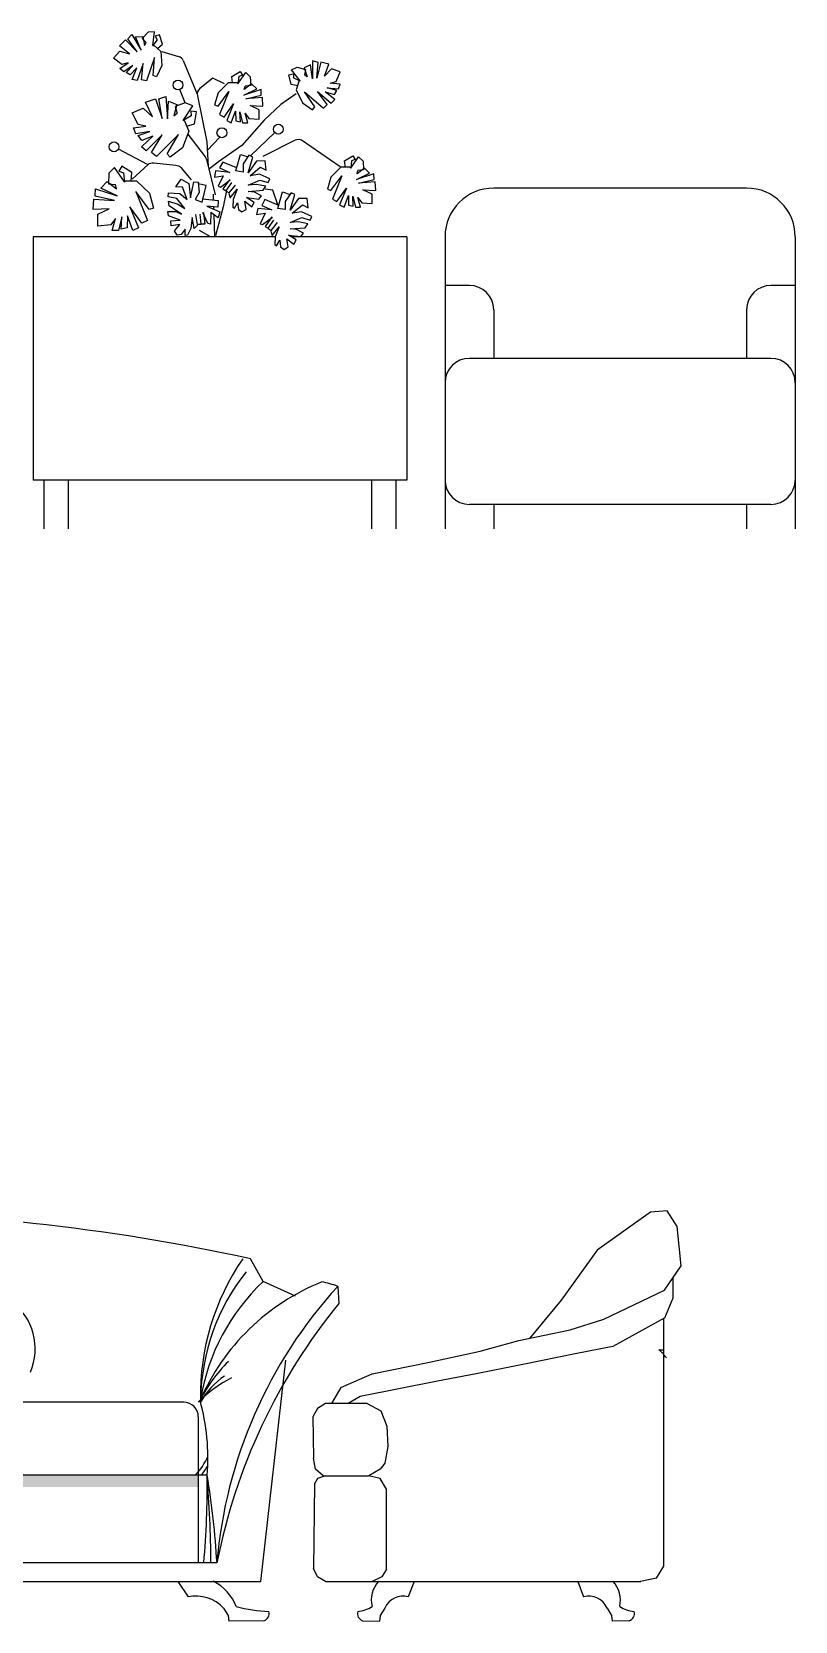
# Model space of a CAD drawing. Header units: inches. Extents: x 11.4 to 53.9, y 10.8 to 35.6.
# Drawn here: x 46.774 to 48.343, y 29.623 to 32.89 of the extents above; entities that cross this region are included whole.
import ezdxf

# ---------------------------------------------------------------- set-up
doc = ezdxf.new("R2010")
doc.units = ezdxf.units.IN
doc.header["$MEASUREMENT"] = 0
for name, color, linetype in [('02', 2, 'Continuous'), ('1', 1, 'Continuous'), ('8', 8, 'Continuous')]:
    doc.layers.add(name, color=color, linetype=linetype)

msp = doc.modelspace()

# ---------------------------------------------------------------- hatches: boundary and pattern name
at = {"layer": '8'}
h = msp.add_hatch(dxfattribs=at)
h.set_pattern_fill('AR-SAND', color=256, scale=0.01, style=0)
h.set_pattern_definition([(37.5, (-22.967166, 28.796156), (-0.0006299336, 0.0192682377), [0, -0.0152, 0, -0.017, 0, -0.01625]), (7.5, (-22.967166, 28.796156), (0.017697767, 0.028221461), [0, -0.0082, 0, -0.0137, 0, -0.00525]), (327.5, (-22.979466, 28.796156), (0.0311414186, 5.65905e-05), [0, -0.005, 0, -0.018, 0, -0.0235]), (317.5, (-22.979466, 28.796156), (0.030061266, 0.008776756), [0, -0.0025, 0, -0.0118, 0, -0.0135])])
h.paths.add_polyline_path([(46.5861, 29.9287, 0.414214), (46.6161, 29.8987), (47.1161, 29.8987), (47.1161, 29.9227), (46.6161, 29.9227, -0.414214), (46.5861, 29.9527, -0.414214), (46.5561, 29.9227), (46.0762, 29.9227, -0.414214), (46.0462, 29.9527, -0.414214), (46.0162, 29.9227), (45.5162, 29.9227), (45.5162, 29.8987), (46.0162, 29.8987, 0.414214), (46.0462, 29.9287, 0.414214), (46.0762, 29.8987), (46.5561, 29.8987, 0.414214)])

# ---------------------------------------------------------------- linework, layer by layer
at = {"layer": '02'}
for p, q in [((48.2435, 32.5683), (47.7235, 32.5683)), ((47.2741, 32.4683), (46.7766, 32.4683)), ((46.7766, 32.4683), (46.7766, 31.9683)), ((47.5446, 32.4683), (47.3072, 32.4683)), ((47.5446, 32.4683), (47.5446, 31.9683)), ((47.6235, 32.4683), (47.6235, 31.8683)), ((48.3435, 32.4683), (48.3435, 31.8683)), ((47.6735, 32.3683), (47.6235, 32.3683)), ((48.3435, 32.3683), (48.2935, 32.3683)), ((47.7235, 32.3183), (47.7235, 32.2183)), ((48.2435, 32.3183), (48.2435, 32.2183)), ((48.2935, 32.2183), (47.6735, 32.2183)), ((47.5446, 31.9683), (46.7766, 31.9683)), ((46.7987, 31.9683), (46.7987, 31.8683)), ((46.8487, 31.9683), (46.8487, 31.8683)), ((47.4725, 31.9683), (47.4725, 31.8683)), ((47.5225, 31.9683), (47.5225, 31.8683)), ((48.2935, 31.9183), (47.6735, 31.9183)), ((47.7235, 31.9183), (47.7235, 31.8683)), ((48.2435, 31.9183), (48.2435, 31.8683)), ((48.0459, 30.4635), (47.9359, 30.3853)), ((48.0805, 30.4659), (48.0459, 30.4635)), ((48.1009, 30.4341), (48.0805, 30.4659)), ((48.109, 30.3535), (48.1009, 30.4341)), ((47.9359, 30.3853), (47.8625, 30.2826)), ((47.2492, 30.3207), (47.2237, 30.3676)), ((48.0748, 30.3033), (48.109, 30.3535)), ((47.3158, 30.2906), (47.2492, 30.3207)), ((48.0927, 30.2875), (48.0927, 30.3296)), ((47.4029, 30.3109), (47.4052, 30.2757)), ((47.9501, 30.2435), (48.0748, 30.3033)), ((48.0757, 30.2466), (48.0927, 30.2875)), ((47.8625, 30.2826), (47.7971, 30.2041)), ((47.7749, 30.1995), (47.8809, 30.2215)), ((47.8809, 30.2215), (47.9501, 30.2435)), ((48.0757, 30.2466), (47.9685, 30.1872)), ((47.6955, 30.1775), (47.7749, 30.1995)), ((47.9685, 30.1872), (47.891, 30.1726)), ((47.9685, 30.1872), (47.9685, 30.1872)), ((47.2951, 30.1594), (47.2439, 29.7047)), ((47.4734, 30.131), (47.5916, 30.1555)), ((47.5916, 30.1555), (47.6955, 30.1775)), ((47.891, 30.1726), (47.7831, 30.1506)), ((47.4089, 30.1029), (47.4734, 30.131)), ((47.6873, 30.131), (47.6079, 30.1164)), ((47.7831, 30.1506), (47.6873, 30.131)), ((47.4089, 30.1029), (47.3899, 30.0699)), ((47.6079, 30.1164), (47.449, 30.0846)), ((47.0861, 30.0727), (46.6161, 30.0727)), ((47.3614, 30.0601), (47.3518, 30.0429)), ((47.3777, 30.0699), (47.3614, 30.0601)), ((47.4632, 30.0699), (47.3777, 30.0699)), ((47.449, 30.0846), (47.4245, 30.0699)), ((47.4632, 30.0699), (47.4917, 30.0552)), ((47.1161, 30.0427), (47.1161, 29.7427)), ((47.3518, 30.0429), (47.3531, 29.9581)), ((47.4917, 30.0552), (47.504, 30.0235)), ((47.504, 30.0235), (47.506, 29.9819)), ((47.3573, 29.9355), (47.3531, 29.9581)), ((47.506, 29.9819), (47.4999, 29.9477)), ((47.3727, 29.9216), (47.3573, 29.9355)), ((47.4897, 29.9355), (47.4666, 29.9216)), ((47.4999, 29.9477), (47.4897, 29.9355)), ((47.1342, 29.9227), (46.6161, 29.9227)), ((47.3553, 29.9049), (47.3532, 29.7309)), ((47.3614, 29.9159), (47.3553, 29.9049)), ((47.3779, 29.9216), (47.3614, 29.9159)), ((47.3727, 29.9216), (47.466, 29.9216)), ((47.4897, 29.9159), (47.466, 29.9216)), ((47.5031, 29.8944), (47.4897, 29.9159)), ((47.5031, 29.7296), (47.5031, 29.8944)), ((47.1545, 29.7427), (45.4779, 29.7427)), ((47.3614, 29.7139), (47.3532, 29.7309)), ((47.5031, 29.7296), (47.4938, 29.7139)), ((45.3928, 29.7047), (47.2439, 29.7047)), ((47.0743, 29.7047), (47.0952, 29.6727)), ((47.3777, 29.7041), (47.3614, 29.7139)), ((47.4938, 29.7139), (47.4737, 29.7042)), ((47.5598, 29.7047), (47.5478, 29.6727)), ((47.8962, 29.7047), (47.9081, 29.6727)), ((48.0581, 29.7114), (48.0255, 29.7041)), ((47.1682, 29.6497), (47.1772, 29.6347)), ((47.1772, 29.6347), (47.179, 29.6227)), ((47.4903, 29.6347), (47.4885, 29.6227)), ((47.4993, 29.6497), (47.4903, 29.6347)), ((47.9566, 29.6497), (47.9656, 29.6347)), ((47.9656, 29.6347), (47.9674, 29.6227)), ((47.2512, 29.6237), (47.179, 29.6227)), ((47.4538, 29.6237), (47.4538, 29.6232)), ((47.4538, 29.6237), (47.4885, 29.6227)), ((48.0021, 29.6237), (47.9674, 29.6227)), ((48.0011, 29.6237), (48.0011, 29.6232))]:
    msp.add_line(p, q, dxfattribs=at)
for points in [[(48.0581, 29.7114), (48.0731, 29.7362), (48.0731, 30.2452)], [(47.3774, 29.7042), (48.0261, 29.7042)]]:
    msp.add_lwpolyline(points, dxfattribs=at)
for centre, radius, start, end in [((47.7235, 32.4683), 0.1, 90, 180), ((48.2435, 32.4683), 0.1, 0, 90), ((47.6735, 32.3183), 0.05, 0, 90), ((48.2935, 32.3183), 0.05, 90, 180), ((47.6735, 32.1683), 0.05, 90, 180), ((48.2935, 32.1683), 0.05, 0, 90), ((47.6735, 31.9683), 0.05, 180, 270), ((48.2935, 31.9683), 0.05, 270, 0), ((46.3236, 26.244), 4.2207, 77.6875, 102.2959), ((47.6168, 30.0869), 0.4964, 145.5251, 180.9473), ((47.5418, 29.8933), 0.4601, 111.9294, 156.5661), ((47.5542, 30.0721), 0.4334, 141.6724, 178.9608), ((47.5449, 30.0086), 0.43, 133.4504, 170.4371), ((47.3379, 30.1411), 0.1819, 69.0614, 79.8457), ((48.11, 29.6634), 0.9588, 137.5199, 175.2537), ((48.3327, 29.514), 1.2002, 140.6048, 169.0127), ((47.4002, 29.9335), 0.3149, 134.8438, 153.7521), ((48.0241, 30.1284), 0.065, 33.0294, 52.8322), ((48.0621, 30.0994), 0.0808, 82.4783, 89.1051), ((47.2995, 29.8943), 0.2559, 116.7868, 135.7897), ((47.2531, 30.0007), 0.1508, 123.3419, 151.4863), ((47.0861, 30.0427), 0.03, 0, 90), ((46.7013, 29.959), 0.4345, 355.2087, 15.6549), ((47.0154, 30.0133), 0.131, 316.237, 336.7546), ((47.0549, 29.9825), 0.0898, 318.3149, 333.6648), ((45.4912, 29.8957), 1.6432, 354.6576, 0.9416), ((44.5461, 29.7187), 2.5961, 0.5298, 4.5069), ((45.3552, 29.6313), 1.8028, 3.5431, 9.3025), ((47.1052, 29.6191), 0.0952, 20.688, 64.1054), ((47.5289, 29.6657), 0.0571, 136.8026, 193.1076), ((47.927, 29.6657), 0.0571, 346.8924, 43.1974), ((47.1106, 29.5944), 0.0799, 43.8791, 101.1449), ((47.5373, 29.6323), 0.0418, 75.3798, 155.3633), ((47.9187, 29.6323), 0.0418, 24.6367, 104.6202), ((47.2722, 29.946), 0.3035, 255.1015, 267.9137), ((47.2463, 29.6384), 0.0155, 288.2465, 16.2364), ((47.4587, 29.6384), 0.0155, 163.7636, 251.7535), ((47.4383, 29.7075), 0.065, 274.8532, 302.5984), ((48.0176, 29.7075), 0.065, 237.4016, 265.1468), ((47.9973, 29.6384), 0.0155, 288.2465, 16.2364)]:
    msp.add_arc(centre, radius, start, end, dxfattribs=at)
at = {"layer": '1'}
for p, q in [((47.0408, 32.8492), (47.0757, 32.839)), ((47.0853, 32.8303), (47.1135, 32.7614)), ((47.0892, 32.7437), (47.0782, 32.7707)), ((47.1457, 32.7945), (47.1193, 32.7729)), ((47.1701, 32.7824), (47.1457, 32.7945)), ((47.1141, 32.7583), (47.1336, 32.6637)), ((47.1594, 32.6722), (47.1353, 32.6462)), ((47.2242, 32.6355), (47.2733, 32.6825)), ((47.0119, 32.6168), (46.9518, 32.6485)), ((47.1336, 32.6637), (47.1366, 32.612)), ((47.3156, 32.6666), (47.2491, 32.6333)), ((47.408, 32.6121), (47.3286, 32.6668)), ((47.1734, 32.5601), (47.1674, 32.5301)), ((47.2695, 32.5641), (47.2535, 32.5661)), ((47.2795, 32.5341), (47.2695, 32.5641)), ((47.1674, 32.5301), (47.1513, 32.4701))]:
    msp.add_line(p, q, dxfattribs=at)
for points in [[(47.0228, 32.8616), (47.0253, 32.8616), (47.0392, 32.8494), (47.0414, 32.8202), (47.0304, 32.7972), (47.0234, 32.8001), (47.0263, 32.8371), (47.0096, 32.7886), (46.9994, 32.7911), (47.0024, 32.8244), (46.9904, 32.7893), (46.9803, 32.7918), (46.9895, 32.8158), (46.9762, 32.8012), (46.9676, 32.8061), (46.9818, 32.8204), (46.9627, 32.8072), (46.9548, 32.8141), (46.972, 32.8258), (46.9591, 32.8226), (46.942, 32.8354), (46.9547, 32.85), (46.9748, 32.8442), (46.954, 32.8608), (46.9663, 32.873), (46.9905, 32.8487), (46.9713, 32.8751), (46.9796, 32.8839), (46.9985, 32.8518), (46.987, 32.879), (47.0018, 32.88), (47.0056, 32.8611), (47.0088, 32.8675)], [(47.032, 32.8552), (47.0422, 32.8644), (47.0364, 32.8835), (47.0274, 32.8806), (47.0313, 32.8734), (47.0227, 32.8611), (47.0263, 32.8896), (47.0132, 32.8887), (47.0009, 32.8759), (47.0088, 32.8675)], [(47.1867, 32.7841), (47.1851, 32.7978), (47.202, 32.8083), (47.2069, 32.8002), (47.1992, 32.7974), (47.1976, 32.7825), (47.2137, 32.8062), (47.2229, 32.797), (47.2238, 32.7793), (47.2123, 32.7781)], [(47.3204, 32.7787), (47.3069, 32.7815), (47.3023, 32.8009), (47.3115, 32.8029), (47.3117, 32.7948), (47.3254, 32.7885), (47.3079, 32.8113), (47.3196, 32.8171), (47.3367, 32.8123), (47.3342, 32.801)], [(47.3251, 32.7889), (47.3229, 32.7876), (47.3171, 32.7701), (47.33, 32.7437), (47.3511, 32.7295), (47.3557, 32.7356), (47.3344, 32.766), (47.3734, 32.7326), (47.3809, 32.7399), (47.3615, 32.7671), (47.3896, 32.7429), (47.3971, 32.7502), (47.3769, 32.7662), (47.3958, 32.7604), (47.4008, 32.7689), (47.3813, 32.7741), (47.4044, 32.7723), (47.4078, 32.7822), (47.387, 32.7837), (47.3997, 32.7875), (47.408, 32.8072), (47.3897, 32.8133), (47.3753, 32.7982), (47.3848, 32.823), (47.368, 32.8273), (47.3595, 32.7941), (47.3627, 32.8265), (47.3511, 32.83), (47.351, 32.7927), (47.3471, 32.822), (47.3339, 32.8154), (47.3401, 32.7972), (47.3342, 32.801)], [(47.1978, 32.7829), (47.196, 32.7845), (47.1775, 32.7845), (47.1566, 32.764), (47.1497, 32.7394), (47.157, 32.737), (47.1791, 32.7668), (47.1598, 32.7193), (47.169, 32.7144), (47.1887, 32.7414), (47.1747, 32.7072), (47.1839, 32.7023), (47.1928, 32.7265), (47.1932, 32.7068), (47.2028, 32.7048), (47.2016, 32.7249), (47.2073, 32.7023), (47.2177, 32.7023), (47.2125, 32.7225), (47.2201, 32.7116), (47.2415, 32.71), (47.2415, 32.7293), (47.2225, 32.7382), (47.2491, 32.737), (47.2479, 32.7543), (47.2137, 32.7519), (47.2455, 32.7591), (47.2451, 32.7712), (47.2097, 32.7595), (47.2362, 32.7724), (47.2258, 32.7829), (47.2105, 32.7712), (47.2123, 32.7781)], [(47.0852, 32.708), (47.088, 32.7067), (47.0969, 32.6853), (47.0833, 32.6513), (47.0583, 32.6316), (47.052, 32.6388), (47.0757, 32.6786), (47.0302, 32.6335), (47.0201, 32.6418), (47.0418, 32.6776), (47.0091, 32.6448), (46.999, 32.6532), (47.0227, 32.675), (46.9997, 32.666), (46.9927, 32.6762), (47.0165, 32.6845), (46.9878, 32.6801), (46.9828, 32.6922), (47.0085, 32.6958), (46.9923, 32.6994), (46.9802, 32.7233), (47.0025, 32.7326), (47.0218, 32.715), (47.0076, 32.7451), (47.0282, 32.752), (47.0419, 32.7114), (47.0349, 32.7515), (47.049, 32.7569), (47.0526, 32.7104), (47.0547, 32.7473), (47.0718, 32.7402), (47.0657, 32.717), (47.0728, 32.7224)], [(47.092, 32.6958), (47.1086, 32.7005), (47.1125, 32.7251), (47.1009, 32.7268), (47.1013, 32.7166), (47.0849, 32.7076), (47.1046, 32.7376), (47.0894, 32.7438), (47.0686, 32.7362), (47.0728, 32.7224)], [(47.3176, 32.7623), (47.2856, 32.7403), (47.2515, 32.7083), (47.2054, 32.6562), (47.1574, 32.6222), (47.1393, 32.6082)], [(47.1788, 32.5571), (47.1813, 32.5483), (47.1958, 32.5659), (47.1876, 32.5451), (47.187, 32.5294), (47.1907, 32.5269), (47.197, 32.5382), (47.1989, 32.5244), (47.2058, 32.5193), (47.2146, 32.5244), (47.2115, 32.5414), (47.2259, 32.53), (47.231, 32.5388), (47.2152, 32.5489), (47.2404, 32.5458), (47.2461, 32.5527), (47.2316, 32.5602), (47.2184, 32.5615), (47.2492, 32.564), (47.2549, 32.5722), (47.2354, 32.576), (47.2184, 32.5747), (47.2423, 32.5848), (47.2599, 32.5797), (47.263, 32.5873), (47.2416, 32.5967), (47.2228, 32.5936), (47.2435, 32.6112), (47.2555, 32.6049), (47.2536, 32.6244), (47.236, 32.6238), (47.2184, 32.5999), (47.2284, 32.632), (47.2203, 32.6357), (47.2083, 32.6181), (47.2083, 32.6011), (47.1932, 32.6036), (47.2027, 32.6376), (47.2184, 32.6326)], [(46.9777, 32.5831), (46.9797, 32.6002), (46.9586, 32.6133), (46.9526, 32.6032), (46.9621, 32.5997), (46.9641, 32.5811), (46.944, 32.6108), (46.9324, 32.5992), (46.9314, 32.577), (46.9458, 32.5756)], [(47.1951, 32.6099), (47.1662, 32.6219), (47.1599, 32.6099), (47.1807, 32.6005), (47.1517, 32.6036), (47.1492, 32.5911), (47.1675, 32.5936), (47.1568, 32.5722), (47.1618, 32.5703), (47.1819, 32.5854)], [(47.4298, 32.6095), (47.4279, 32.6112), (47.4094, 32.6112), (47.3885, 32.5906), (47.3816, 32.5661), (47.3889, 32.5637), (47.411, 32.5935), (47.3917, 32.5459), (47.4009, 32.5411), (47.4207, 32.5681), (47.4066, 32.5339), (47.4158, 32.529), (47.4247, 32.5532), (47.4251, 32.5334), (47.4347, 32.5314), (47.4335, 32.5516), (47.4392, 32.529), (47.4496, 32.529), (47.4444, 32.5492), (47.452, 32.5383), (47.4734, 32.5367), (47.4734, 32.556), (47.4545, 32.5649), (47.481, 32.5637), (47.4798, 32.581), (47.4456, 32.5786), (47.4774, 32.5858), (47.477, 32.5979), (47.4416, 32.5862), (47.4681, 32.5991), (47.4577, 32.6096), (47.4424, 32.5979), (47.4442, 32.6048)], [(47.4186, 32.6108), (47.417, 32.6245), (47.4339, 32.6349), (47.4388, 32.6269), (47.4311, 32.6241), (47.4295, 32.6092), (47.4456, 32.6329), (47.4549, 32.6237), (47.4557, 32.6059), (47.4442, 32.6048)], [(46.9638, 32.5815), (46.9661, 32.5836), (46.9893, 32.5836), (47.0154, 32.5579), (47.024, 32.5272), (47.0149, 32.5242), (46.9873, 32.5614), (47.0114, 32.502), (46.9998, 32.496), (46.9752, 32.5297), (46.9928, 32.4869), (46.9812, 32.4809), (46.9702, 32.5111), (46.9697, 32.4864), (46.9576, 32.4839), (46.9591, 32.5091), (46.9521, 32.4809), (46.939, 32.4809), (46.9455, 32.506), (46.936, 32.4925), (46.9093, 32.4904), (46.9093, 32.5146), (46.9329, 32.5257), (46.8997, 32.5242), (46.9013, 32.5458), (46.944, 32.5428), (46.9043, 32.5519), (46.9048, 32.567), (46.949, 32.5524), (46.9158, 32.5685), (46.9289, 32.5816), (46.948, 32.567), (46.9458, 32.5756)], [(47.1144, 32.4919), (47.1079, 32.4854), (47.1037, 32.5078), (47.1009, 32.4856), (47.0939, 32.4715), (47.0894, 32.4711), (47.0893, 32.4841), (47.081, 32.4729), (47.0725, 32.4718), (47.0672, 32.4804), (47.0781, 32.4938), (47.06, 32.4908), (47.0598, 32.501), (47.0785, 32.5022), (47.0549, 32.5116), (47.0533, 32.5204), (47.0696, 32.52), (47.0817, 32.5148), (47.0559, 32.5318), (47.0549, 32.5417), (47.0738, 32.5356), (47.0881, 32.5264), (47.072, 32.5467), (47.0541, 32.5507), (47.055, 32.5589), (47.0783, 32.5569), (47.0933, 32.545), (47.0836, 32.5705), (47.0701, 32.5707), (47.0811, 32.5869), (47.0963, 32.5779), (47.1002, 32.5485), (47.1068, 32.5814), (47.1158, 32.5808), (47.1178, 32.5596), (47.1096, 32.5447), (47.1241, 32.5397), (47.1321, 32.574), (47.1159, 32.5771)], [(47.1807, 32.586), (47.1668, 32.5665), (47.1731, 32.5627), (47.1851, 32.5797)], [(47.1731, 32.5621), (47.1794, 32.5583), (47.1926, 32.5747)], [(47.1254, 32.5461), (47.1566, 32.5427), (47.1563, 32.5292), (47.1336, 32.5309), (47.1605, 32.5197), (47.1566, 32.5075), (47.1418, 32.5184), (47.1409, 32.4945), (47.1356, 32.4953), (47.1252, 32.5182)], [(47.1464, 32.5559), (47.1468, 32.5437)], [(47.2816, 32.5329), (47.2527, 32.5448), (47.2464, 32.5329), (47.2671, 32.5234), (47.2382, 32.5266), (47.2357, 32.514), (47.2539, 32.5165), (47.2432, 32.4951), (47.2483, 32.4932), (47.2684, 32.5083)], [(47.2652, 32.48), (47.2677, 32.4712), (47.2822, 32.4888), (47.274, 32.4681), (47.2734, 32.4523), (47.2772, 32.4498), (47.2835, 32.4611), (47.2853, 32.4473), (47.2923, 32.4423), (47.3011, 32.4473), (47.2979, 32.4643), (47.3124, 32.453), (47.3174, 32.4618), (47.3017, 32.4718), (47.3268, 32.4687), (47.3325, 32.4756), (47.318, 32.4832), (47.3048, 32.4844), (47.3356, 32.4869), (47.3413, 32.4951), (47.3218, 32.4989), (47.3048, 32.4976), (47.3287, 32.5077), (47.3463, 32.5027), (47.3495, 32.5102), (47.3281, 32.5197), (47.3092, 32.5165), (47.33, 32.5341), (47.3419, 32.5278), (47.34, 32.5473), (47.3224, 32.5467), (47.3048, 32.5228), (47.3149, 32.5549), (47.3067, 32.5587), (47.2948, 32.5411), (47.2948, 32.5241), (47.2797, 32.5266), (47.2891, 32.5606), (47.3048, 32.5555)], [(47.1217, 32.4936), (47.1144, 32.4933), (47.1107, 32.514)], [(47.1266, 32.5182), (47.1294, 32.4944), (47.122, 32.4941), (47.1197, 32.5148)], [(47.1473, 32.5298), (47.1474, 32.5251)], [(47.1478, 32.514), (47.1494, 32.4683)], [(47.2671, 32.509), (47.2533, 32.4895), (47.2596, 32.4857), (47.2715, 32.5027)], [(47.1413, 32.4683), (47.1184, 32.4813)], [(47.2596, 32.485), (47.2659, 32.4813), (47.2791, 32.4976)]]:
    msp.add_lwpolyline(points, dxfattribs=at)
for points in [[(47.0944, 32.6791), (47.1302, 32.6326, -0.103353), (47.1329, 32.6271), (47.151, 32.5547)], [(46.9801, 32.5867), (47.0128, 32.6167, -0.215757), (47.0246, 32.6205), (47.07, 32.6156, -0.193213), (47.0799, 32.6104), (47.1011, 32.5851)]]:
    msp.add_lwpolyline(points, format="xyb", dxfattribs=at)
for centre in [(47.0744, 32.7801), (47.1646, 32.682), (47.2806, 32.6895), (46.9428, 32.6532)]:
    msp.add_circle(centre, 0.0101, dxfattribs=at)
for centre, radius, start, end in [((47.0714, 32.8246), 0.015, 22.2523, 73.6227), ((47.1288, 32.7613), 0.015, 129.3083, 191.626), ((47.3223, 32.6532), 0.015, 65.2102, 116.5805), ((46.6593, 30.1829), 0.1215, 336.4984, 53.2962)]:
    msp.add_arc(centre, radius, start, end, dxfattribs=at)

doc.saveas('drawing.dxf')
